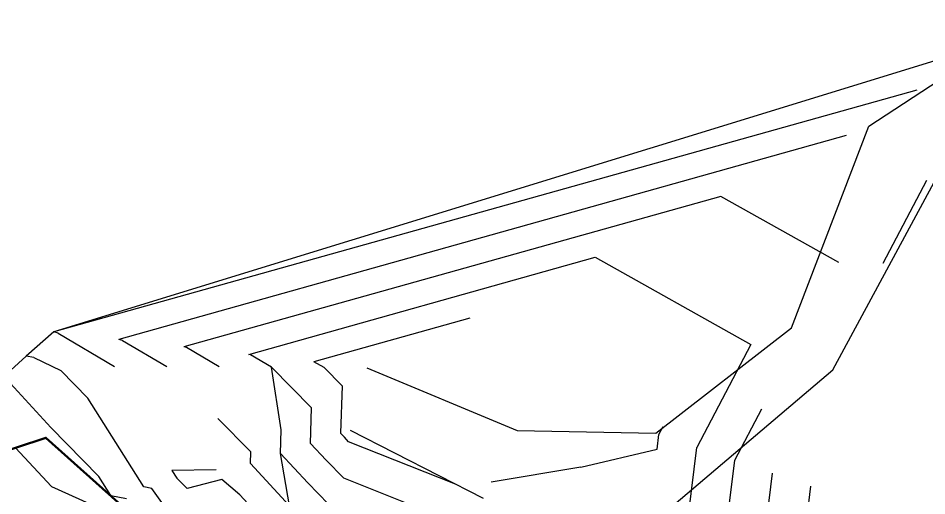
# Model space of a CAD drawing. Header units: metres. Extents: x 319894 to 3389272, y 120 to 6136017.
# Drawn here: x 320577.9 to 320630.8, y 3067898.2 to 3067926 of the extents above; entities that cross this region are included whole.
import ezdxf

# ---------------------------------------------------------------- set-up
doc = ezdxf.new("R2010")
doc.units = ezdxf.units.M
doc.header["$MEASUREMENT"] = 0

# ---------------------------------------------------------------- blocks, each defined once
blk = doc.blocks.new('DFGDF')
at = {"color": 252, "true_color": 0x939598}
for p, q in [((320405.8, 3068017.754), (320415.419, 3068024.036)), ((320412.731, 3068022.497), (320358.364, 3068005.778)), ((320408.608, 3068019.85), (320358.364, 3068005.778)), ((320401.297, 3068006.021), (320405.8, 3068017.754)), ((320404.486, 3068017.202), (320362.147, 3068005.344)), ((320403.717, 3068003.567), (320410.123, 3068015.466)), ((320409.164, 3068014.583), (320406.626, 3068009.761)), ((320397.183, 3068013.664), (320365.93, 3068004.911)), ((320404.054, 3068009.816), (320397.183, 3068013.664)), ((320369.714, 3068004.478), (320389.88, 3068010.126)), ((320389.88, 3068010.126), (320398.944, 3068005.05)), ((320382.577, 3068006.587), (320373.497, 3068004.044)), ((320358.364, 3068005.778), (320356.764, 3068004.378)), ((320358.631, 3068005.709), (320358.364, 3068005.778)), ((320358.631, 3068005.709), (320361.894, 3068003.779)), ((320393.404, 3067999.883), (320401.297, 3068006.021)), ((320362.359, 3068005.29), (320362.147, 3068005.344)), ((320362.359, 3068005.29), (320364.945, 3068003.761)), ((320366.087, 3068004.871), (320365.93, 3068004.911)), ((320367.996, 3068003.742), (320366.087, 3068004.871)), ((320398.944, 3068005.05), (320395.794, 3067999.065)), ((320356.764, 3068004.378), (320355.193, 3068002.955)), ((320357.203, 3068004.297), (320356.764, 3068004.378)), ((320357.203, 3068004.297), (320358.782, 3068003.538)), ((320369.815, 3068004.452), (320369.714, 3068004.478)), ((320371.046, 3068003.723), (320369.815, 3068004.452)), ((320373.374, 3068001.361), (320371.046, 3068003.723)), ((320371.604, 3068000.081), (320371.046, 3068003.723)), ((320371.604, 3068000.081), (320371.046, 3068003.723)), ((320374.097, 3068003.705), (320373.497, 3068004.044)), ((320375.145, 3068002.641), (320374.097, 3068003.705)), ((320376.595, 3068003.689), (320385.33, 3068000.042)), ((320393.813, 3067995.181), (320403.717, 3068003.567)), ((320360.357, 3068001.923), (320358.782, 3068003.538)), ((320358.199, 3068000.23), (320355.848, 3068002.774)), ((320375.145, 3068002.641), (320375.06, 3067999.885)), ((320363.606, 3067996.764), (320360.357, 3068001.923)), ((320373.311, 3067999.298), (320373.374, 3068001.361)), ((320397.998, 3067998.311), (320399.573, 3068001.303)), ((320369.833, 3067998.801), (320367.91, 3068000.753)), ((320358.199, 3068000.23), (320360.988, 3067997.378)), ((320371.561, 3067998.711), (320371.604, 3068000.081)), ((320375.06, 3067999.885), (320375.278, 3067999.65)), ((320375.614, 3068000.071), (320383.355, 3067996.105)), ((320385.33, 3068000.042), (320393.404, 3067999.883)), ((320393.59, 3067999.82), (320393.834, 3068000.284)), ((320357.91, 3067999.62), (320354.528, 3067998.521)), ((320363.759, 3067994.382), (320357.91, 3067999.62)), ((320375.525, 3067999.396), (320375.278, 3067999.65)), ((320381.749, 3067996.928), (320375.525, 3067999.396)), ((320393.485, 3067998.956), (320393.59, 3067999.82)), ((320356.133, 3067999.043), (320358.242, 3067996.787)), ((320374.216, 3067998.322), (320373.311, 3067999.298)), ((320389.042, 3067997.916), (320393.485, 3067998.956)), ((320395.317, 3067995.127), (320395.794, 3067999.065)), ((320369.812, 3067998.123), (320369.833, 3067998.801)), ((320373.155, 3067996.993), (320371.561, 3067998.711)), ((320372.093, 3067995.665), (320371.561, 3067998.711)), ((320374.216, 3067998.322), (320375.242, 3067997.264)), ((320397.603, 3067995.045), (320397.998, 3067998.311)), ((320367.824, 3067997.763), (320365.233, 3067997.722)), ((320369.812, 3067998.123), (320372.093, 3067995.665)), ((320389.042, 3067997.916), (320383.825, 3067997.042)), ((320361.692, 3067996.259), (320360.988, 3067997.378)), ((320365.233, 3067997.722), (320365.519, 3067997.268)), ((320365.519, 3067997.268), (320366.124, 3067996.679)), ((320381.346, 3067994.844), (320375.242, 3067997.264)), ((320399.889, 3067994.963), (320400.203, 3067997.556)), ((320358.242, 3067996.787), (320361.033, 3067995.523)), ((320364.072, 3067996.678), (320363.606, 3067996.764)), ((320368.155, 3067997.191), (320366.124, 3067996.679)), ((320369.205, 3067996.305), (320368.155, 3067997.191)), ((320374.959, 3067995.132), (320373.155, 3067996.993)), ((320402.407, 3067996.802), (320402.175, 3067994.881)), ((320361.692, 3067996.259), (320362.606, 3067996.09)), ((320365.045, 3067995.324), (320364.072, 3067996.678)), ((320369.205, 3067996.305), (320371.032, 3067994.337))]:
    blk.add_line(p, q, dxfattribs=at)

msp = doc.modelspace()

# ---------------------------------------------------------------- linework, layer by layer
at = {"color": 1, "lineweight": 50, "elevation": 987.586}
msp.add_lwpolyline([(320636.087, 3067891.119), (320630.767, 3067889.874), (320630.345, 3067884.275), (320622.2, 3067872.041), (320616.323, 3067872.576), (320603.895, 3067879.886), (320585.386, 3067896.378), (320579.536, 3067901.616), (320576.155, 3067900.517), (320563.69, 3067886.073), (320563.979, 3067879.374), (320558.565, 3067872.741), (320560.927, 3067867.626), (320559.898, 3067862.776), (320561.16, 3067846.459), (320565.404, 3067834.326), (320571.354, 3067820.027), (320582.772, 3067814.912), (320586.652, 3067813.655), (320589.535, 3067811.907), (320604.194, 3067811.678), (320627.308, 3067810.598), (320633.939, 3067813.174)], dxfattribs=at)

# ---------------------------------------------------------------- block references
at = {"color": 1}
msp.add_blockref('DFGDF', (221.627, -98.004), dxfattribs=at)

doc.saveas('drawing.dxf')
